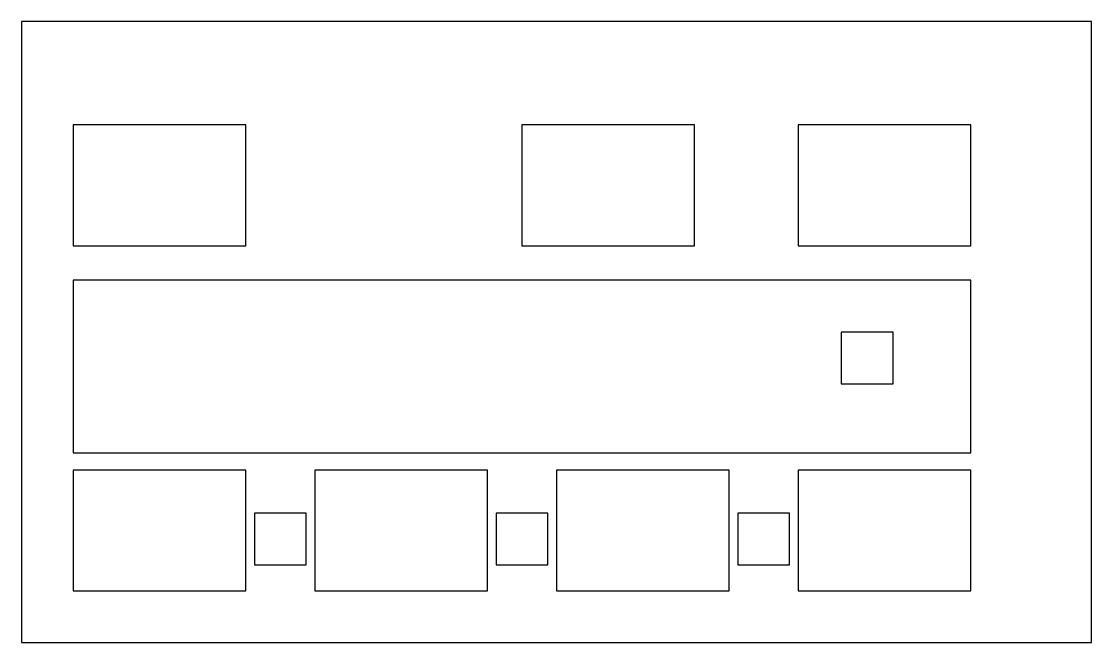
# Model space of a CAD drawing. Header units: millimetres. Extents: x 0 to 6200, y 0 to 3600.
import ezdxf

# ---------------------------------------------------------------- set-up
doc = ezdxf.new("R2010")
doc.units = ezdxf.units.MM

msp = doc.modelspace()

# ---------------------------------------------------------------- linework, layer by layer
at = {"layer": 'AISLE'}
for p, q in [((5500, 2100), (300, 2100)), ((300, 2100), (300, 1100)), ((5500, 1100), (5500, 2100)), ((300, 1100), (5500, 1100))]:
    msp.add_line(p, q, dxfattribs=at)
at = {"layer": 'B12'}
for p, q in [((1650, 750), (1350, 750)), ((1350, 750), (1350, 450)), ((1650, 450), (1650, 750)), ((1350, 450), (1650, 450))]:
    msp.add_line(p, q, dxfattribs=at)
at = {"layer": 'B23'}
for p, q in [((3050, 750), (2750, 750)), ((2750, 750), (2750, 450)), ((3050, 450), (3050, 750)), ((2750, 450), (3050, 450))]:
    msp.add_line(p, q, dxfattribs=at)
at = {"layer": 'B34'}
for p, q in [((4450, 750), (4150, 750)), ((4150, 750), (4150, 450)), ((4450, 450), (4450, 750)), ((4150, 450), (4450, 450))]:
    msp.add_line(p, q, dxfattribs=at)
at = {"layer": 'B45'}
for p, q in [((5050, 1800), (4750, 1800)), ((4750, 1800), (4750, 1500)), ((5050, 1500), (5050, 1800)), ((4750, 1500), (5050, 1500))]:
    msp.add_line(p, q, dxfattribs=at)
at = {"layer": 'BOUNDARY'}
for p, q in [((6200, 3600), (0, 3600)), ((0, 3600), (0, 0)), ((6200, 0), (6200, 3600)), ((0, 0), (6200, 0))]:
    msp.add_line(p, q, dxfattribs=at)
at = {"layer": 'MATERIAL'}
for p, q in [((1300, 3000), (300, 3000)), ((300, 3000), (300, 2300)), ((1300, 2300), (1300, 3000)), ((300, 2300), (1300, 2300))]:
    msp.add_line(p, q, dxfattribs=at)
at = {"layer": 'REWORK'}
for p, q in [((3900, 3000), (2900, 3000)), ((2900, 3000), (2900, 2300)), ((3900, 2300), (3900, 3000)), ((2900, 2300), (3900, 2300))]:
    msp.add_line(p, q, dxfattribs=at)
at = {"layer": 'S1'}
for p, q in [((1300, 1000), (300, 1000)), ((300, 1000), (300, 300)), ((1300, 300), (1300, 1000)), ((300, 300), (1300, 300))]:
    msp.add_line(p, q, dxfattribs=at)
at = {"layer": 'S2'}
for p, q in [((2700, 1000), (1700, 1000)), ((1700, 1000), (1700, 300)), ((2700, 300), (2700, 1000)), ((1700, 300), (2700, 300))]:
    msp.add_line(p, q, dxfattribs=at)
at = {"layer": 'S3'}
for p, q in [((4100, 1000), (3100, 1000)), ((3100, 1000), (3100, 300)), ((4100, 300), (4100, 1000)), ((3100, 300), (4100, 300))]:
    msp.add_line(p, q, dxfattribs=at)
at = {"layer": 'S4'}
for p, q in [((5500, 1000), (4500, 1000)), ((4500, 1000), (4500, 300)), ((5500, 300), (5500, 1000)), ((4500, 300), (5500, 300))]:
    msp.add_line(p, q, dxfattribs=at)
at = {"layer": 'S5'}
for p, q in [((5500, 3000), (4500, 3000)), ((4500, 3000), (4500, 2300)), ((5500, 2300), (5500, 3000)), ((4500, 2300), (5500, 2300))]:
    msp.add_line(p, q, dxfattribs=at)

doc.saveas('drawing.dxf')
